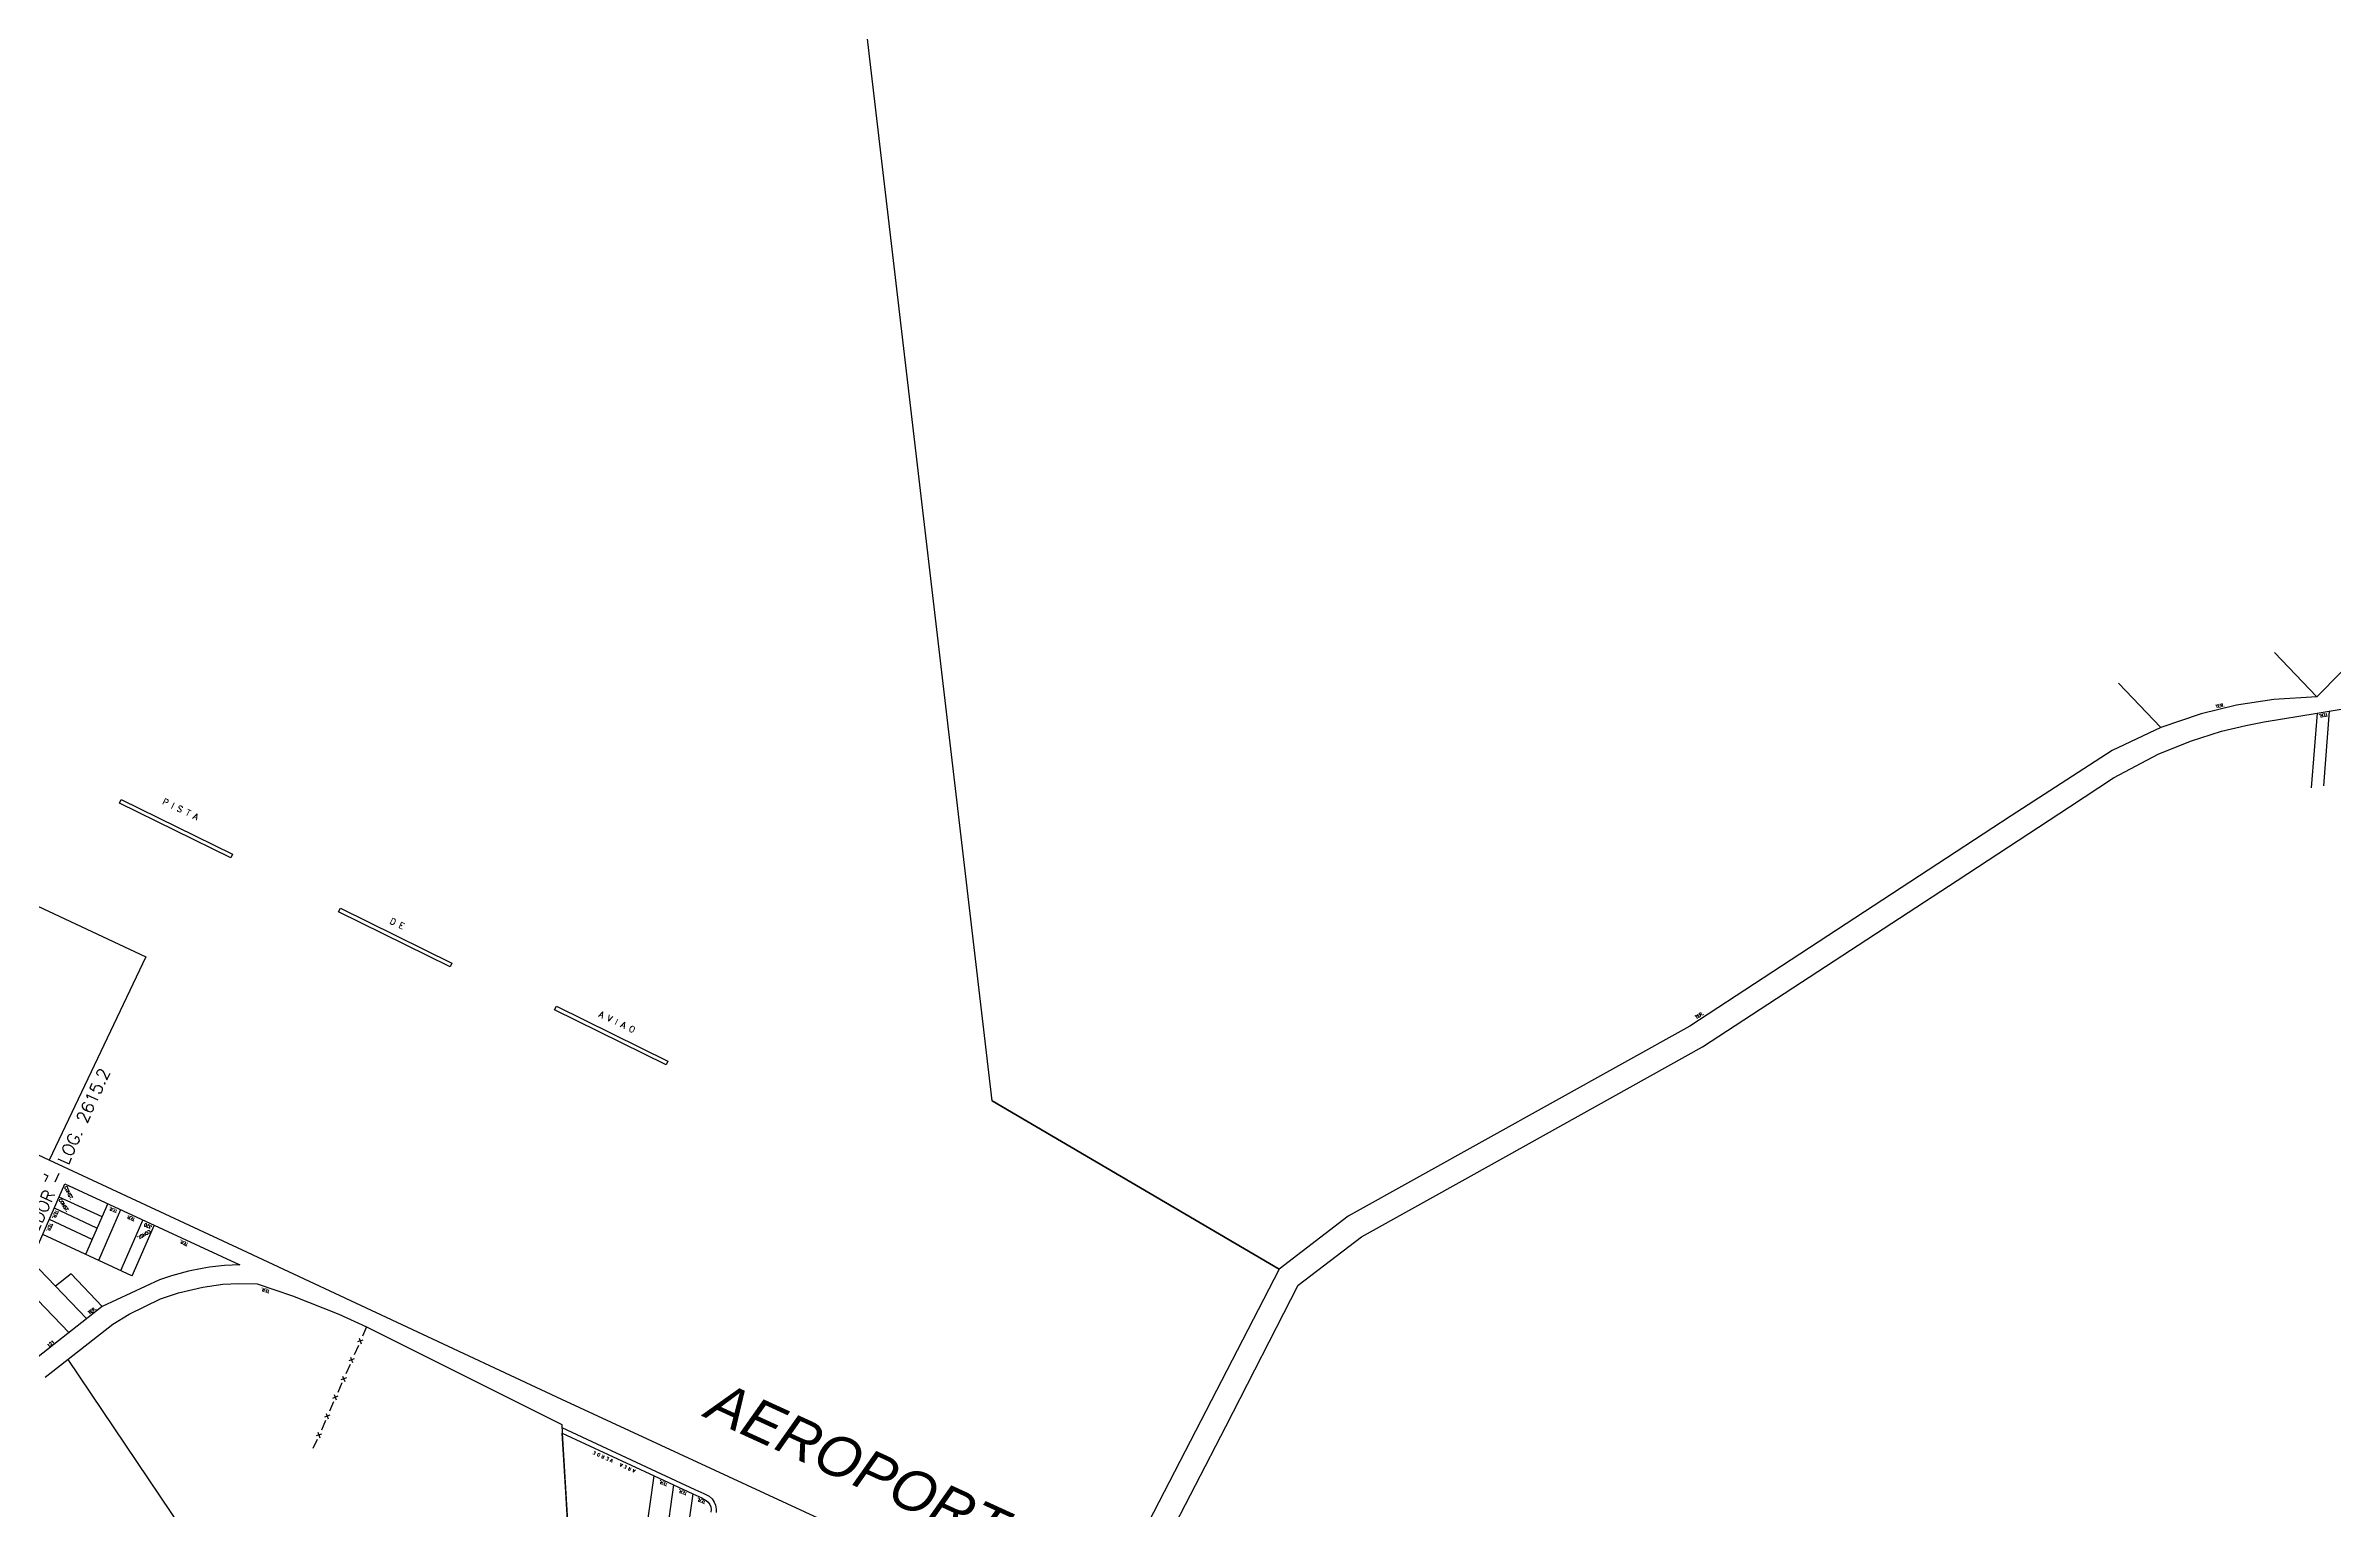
# Model space of a CAD drawing. Extents: x 714896 to 749292, y 8417558 to 8447149.
# Drawn here: x 743645 to 744764, y 8427647 to 8428363 of the extents above; entities that cross this region are included whole.
import ezdxf

# ---------------------------------------------------------------- set-up
doc = ezdxf.new("R2010")
doc.units = 0
doc.header["$MEASUREMENT"] = 0
for name, color, linetype in [('LOTE', 7, 'CONTINUOUS'), ('MEIO_FIO', 24, 'CONTINUOUS'), ('NUM-PORTA', 7, 'CONTINUOUS'), ('QUADRA', 6, 'CONTINUOUS'), ('TEXTO', 7, 'CONTINUOUS'), ('TEXTODERUA', 3, 'CONTINUOUS')]:
    doc.layers.add(name, color=color, linetype=linetype)
doc.styles.add('ROMANS', font='ROMANS.SHX', dxfattribs={"height": 1.5})
doc.styles.add('STYLE3', font='ARIALI.TTF')

msp = doc.modelspace()

# ---------------------------------------------------------------- linework, layer by layer
at = {"layer": 'LOTE', "color": 7}
for p, q in [((743670, 8427785.3), (743649.2, 8427795)), ((743672.5, 8427790.8), (743651.6, 8427800.5)), ((743667.6, 8427779.8), (743646.8, 8427789.5)), ((743687.1, 8427762), (743643.6, 8427782.2)), ((743665, 8427741), (743637.9, 8427769.4)), ((743672.6, 8427747), (743657.4, 8427762.9)), ((743656.4, 8427734.2), (743633.1, 8427758.4)), ((743800, 8427730.6), (743797.4, 8427729.7)), ((743798.2, 8427731.5), (743799.2, 8427728.8)), ((743801.8, 8427737.1), (743799.8, 8427732.5)), ((743795.8, 8427721.4), (743793.2, 8427720.4)), ((743794, 8427722.2), (743795, 8427719.6)), ((743792, 8427712.2), (743789.3, 8427711.2)), ((743790.1, 8427713), (743791.1, 8427710.4)), ((743783.9, 8427693.9), (743781.2, 8427692.9)), ((743782.1, 8427694.7), (743783, 8427692.1)), ((743787.8, 8427703.1), (743785.1, 8427702.1)), ((743786, 8427703.9), (743786.9, 8427701.3)), ((743779.7, 8427684.6), (743777.1, 8427683.7)), ((743777.9, 8427685.5), (743778.9, 8427682.8)), ((743951.8, 8427659.8), (743948, 8427632.8)), ((743961.3, 8427655.4), (743957.9, 8427631.4))]:
    msp.add_line(p, q, dxfattribs=at)
for points in [[(744734.4, 8428066.8), (744755, 8428045)], [(744658.1, 8428051.8), (744678.7, 8428030)], [(744755.1, 8428037), (744752.3, 8428000.5)], [(744761, 8428038), (744758.3, 8428001.5)], [(744107.5, 8427847.5), (744247.8, 8427765.3), (744181.3, 8427636.5), (744159, 8427593.1), (744141.1, 8427588.3), (744044.6, 8427633.2), (743987.7, 8427659.6), (743897.3, 8427701.6), (743741.1, 8427774.6), (743646.7, 8427818.5)], [(743797.8, 8427727.9), (743795.8, 8427723.3)], [(743793.7, 8427718.7), (743791.7, 8427714.1)], [(743789.7, 8427709.6), (743787.7, 8427705)], [(743785.7, 8427700.4), (743783.7, 8427695.8)], [(743781.7, 8427691.2), (743779.7, 8427686.6)], [(743777.6, 8427682), (743775.6, 8427677.5)], [(743965, 8427610.2), (743940.3, 8427613.7), (743943.1, 8427633.5), (743938.1, 8427634.2), (743942.3, 8427664.2)]]:
    msp.add_lwpolyline(points, dxfattribs=at)
at = {"layer": 'LOTE', "color": 7, "linetype": 'CONTINUOUS'}
for points in [[(743681, 8427993.1), (743681.9, 8427994.9), (743736.3, 8427968.1), (743735.4, 8427966.3), (743681, 8427993.1)], [(743788.1, 8427939.9), (743789, 8427941.7), (743843.5, 8427914.9), (743842.6, 8427913.1), (743788.1, 8427939.9)], [(743894.6, 8427893.8), (743949.1, 8427867), (743948.2, 8427865.2), (743893.7, 8427892), (743894.6, 8427893.8)]]:
    msp.add_lwpolyline(points, close=True, dxfattribs=at)
at = {"layer": 'LOTE', "color": 7, "flags": 128}
for points in [[(743675.3, 8427797.3), (743664.4, 8427772.5)], [(743681.6, 8427794.3), (743670.8, 8427769.5)], [(743692.5, 8427789.3), (743681.6, 8427764.5)], [(743698, 8427786.7), (743687.1, 8427761.9)], [(743657.4, 8427762.9), (743649.8, 8427756.9)]]:
    msp.add_lwpolyline(points, dxfattribs=at)
at = {"layer": 'LOTE', "color": 7, "linetype": 'CONTINUOUS', "flags": 128}
msp.add_lwpolyline([(743655.8, 8427721.1), (743711.9, 8427637.8)], dxfattribs=at)
at = {"layer": 'MEIO_FIO'}
msp.add_lwpolyline([(743897.3, 8427687.9), (743943.4, 8427666.4), (743962.3, 8427657.6), (743966.6, 8427655.6), (743967.9, 8427655), (743969.3, 8427654.2), (743970.7, 8427652.9), (743971.7, 8427651.4), (743972.4, 8427649.8), (743972.7, 8427647.9), (743972.6, 8427646.3)], dxfattribs=at)
at = {"layer": 'QUADRA', "linetype": 'CONTINUOUS'}
for points in [[(745043.2, 8428376.9), (745014.9, 8428327.1), (744997, 8428300), (744964, 8428264), (744907, 8428199), (744790.1, 8428080.6), (744755, 8428045), (744734, 8428043.7), (744715.7, 8428040.9), (744698.4, 8428036.7), (744678.7, 8428030), (744655, 8428018.8), (744630, 8428002.7), (744605.6, 8427986.8), (744448.5, 8427884.1), (744281.5, 8427791.2), (744247.8, 8427765.3), (744107.5, 8427847.5), (744045.2, 8428379.1)], [(744192.2, 8427631), (744221.7, 8427688.3), (744257.2, 8427757.4), (744288.1, 8427781.1), (744341.7, 8427810.9), (744454.7, 8427873.9), (744579.3, 8427955.3), (744634.2, 8427991.2), (744655.6, 8428005.4), (744677.5, 8428017), (744693.2, 8428023.4), (744708.4, 8428028.2), (744720.3, 8428031.1), (744729.2, 8428032.8), (744755.1, 8428037), (744761, 8428038), (744807.5, 8428045.7)]]:
    msp.add_lwpolyline(points, dxfattribs=at)
at = {"layer": 'QUADRA', "color": 6}
for points in [[(743490.2, 8428013.4), (743693.9, 8427917.9), (743646.7, 8427818.5), (743633.2, 8427824.9)], [(743644, 8427811.9), (743646, 8427810.9), (743644.5, 8427807.9)], [(743644.7, 8427712.4), (743658.2, 8427723), (743677.8, 8427738.4), (743685.8, 8427743.3), (743701, 8427750.7), (743709.9, 8427753.7), (743721.7, 8427756.5), (743731.6, 8427757.9), (743739.4, 8427758.3), (743748.4, 8427758), (743765.6, 8427752.2), (743788.2, 8427743.2), (743801.8, 8427737.1), (743801.8, 8427737.1), (743897.2, 8427689.3), (743897.4, 8427685), (743901.6, 8427615.1)]]:
    msp.add_lwpolyline(points, dxfattribs=at)
msp.add_lwpolyline([(743739.8, 8427767.3), (743732.4, 8427767), (743725, 8427766.2), (743721.4, 8427765.6), (743714.8, 8427764.3), (743708.2, 8427762.5), (743706.4, 8427762), (743700.6, 8427760), (743672.6, 8427747), (743607.6, 8427696), (743602.6, 8427700), (743624.6, 8427739), (743654.4, 8427807), (743739.8, 8427767.3)], close=True, dxfattribs=at)
at = {"layer": 'QUADRA'}
msp.add_lwpolyline([(743902, 8427608.1), (743899.3, 8427653.4), (743897.4, 8427685), (743897.4, 8427685), (743942.3, 8427664.2), (743961.3, 8427655.4), (743965.6, 8427653.4), (743966.7, 8427652.8), (743967.8, 8427652.2), (743968.8, 8427651.3), (743969.5, 8427650.2), (743970, 8427649.1), (743970.2, 8427647.8), (743970.1, 8427646.5)], dxfattribs=at)

# ---------------------------------------------------------------- texts
at = {"layer": 'NUM-PORTA', "color": 7, "style": 'ROMANS'}
for s, rotation, p in [('320', 155.6034, (743697, 8427786.2)), ('121', 38.8935, (743646.4, 8427727))]:
    msp.add_text(s, height=1.5, rotation=rotation, dxfattribs=at).set_placement(p)
at = {"layer": 'TEXTO', "color": 7, "style": 'ROMANS'}
for s, rotation, p in [('TER.', 13.4824, (744705.8, 8428039.5, -75.7)), ('TER.', 189.3946, (744760.1, 8428037.1, -75.7)), ('TER.', 31.4889, (744451.8, 8427887.6, -75.7)), ('CONST.', 295.8869, (743654, 8427805.4)), ('CONST.', 302.6832, (743651.3, 8427799.1)), ('TER.', 155.6034, (743680.1, 8427794.1)), ('TER.', 244.4042, (743647.1, 8427787.9)), ('TER.', 244.4042, (743649.9, 8427794.2)), ('TER.', 155.6034, (743688.7, 8427790.1)), ('CONST.', 209.4652, (743695.7, 8427784.5)), ('TER.', 155.6034, (743714.7, 8427777.9)), ('TER.', 37.8266, (743666.5, 8427743.1)), ('A R E A   V E R D E', 155.5126, (743933.3, 8427667.1)), ('TER.', 156.9803, (743949, 8427660.5)), ('TER.', 156.9803, (743958.5, 8427656.1)), ('TER.', 156.9803, (743967.6, 8427651.9))]:
    msp.add_text(s, height=1.5, rotation=rotation, dxfattribs=at).set_placement(p)
at = {"layer": 'TEXTO', "style": 'ROMANS'}
for s, height, rotation, p in [('P I S T A', 3, 334.5695, (743701.7, 8427992.8)), ('D E', 3, 334.5695, (743812.9, 8427934.4)), ('A V I A O', 3, 334.5695, (743915, 8427888.8)), ('TER.', 1.5, 162.2094, (743754.5, 8427755))]:
    msp.add_text(s, height=height, rotation=rotation, dxfattribs=at).set_placement(p)
at = {"layer": 'TEXTO', "color": 7, "linetype": 'CONTINUOUS', "style": 'STYLE3'}
msp.add_text('AEROPORTO', height=20, rotation=335.3923, dxfattribs=at).set_placement((743966.4, 8427693.1))
at = {"layer": 'TEXTODERUA', "style": 'ROMANS'}
msp.add_text('FAZ. CORREDOR - LOG. 2615.2', height=6, rotation=65.6588, dxfattribs=at).set_placement((743623.3, 8427743.7))

doc.saveas('drawing.dxf')
